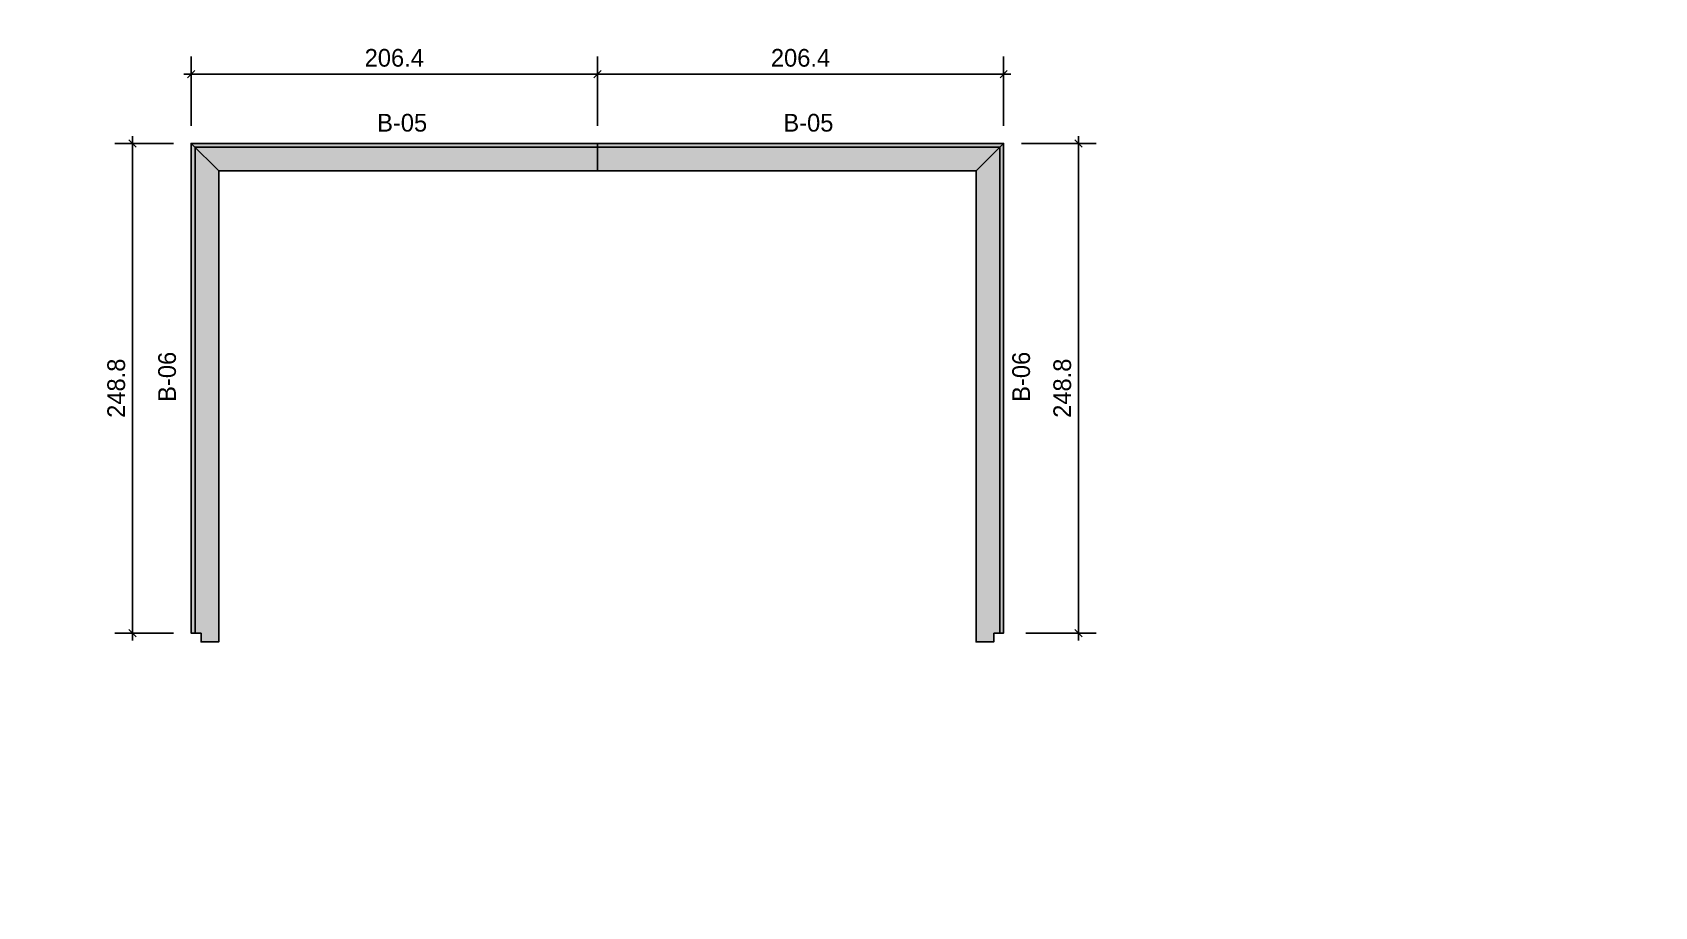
# Model space of a CAD drawing. Header units: millimetres. Extents: x 19442 to 19711, y 4351 to 4752.
# Drawn here: x 19473.34 to 19481.58, y 4518.39 to 4522.83 of the extents above; entities that cross this region are included whole.
import ezdxf

# ---------------------------------------------------------------- set-up
doc = ezdxf.new("R2010")
doc.units = ezdxf.units.MM
doc.set_wipeout_variables(frame=1)
for name, color, linetype in [('0 @ 0.5', 7, 'Continuous'), ('BOTAGUAS', 3, 'Continuous'), ('cotas', 1, 'Continuous'), ('cotas @ 500', 1, 'Continuous'), ('TEXTO @ 0.5', 2, 'Continuous')]:
    doc.layers.add(name, color=color, linetype=linetype)
doc.styles.add('century gothic', font='GOTHIC.TTF')
doc.styles.add('COTAS SMC', font='GOTHIC.TTF')
doc.dimstyles.new('ANOTATIVE 100 SMCONSTRUCCIONES', dxfattribs={"dimscale": 0, "dimtxt": 0.18, "dimasz": 0.15, "dimexe": 0.18, "dimexo": 0.09, "dimgap": 0.1, "dimtad": 1, "dimzin": 0, "dimdsep": 46, "dimtxsty": 'century gothic', "dimblk1": 'FLECHA1', "dimblk2": 'FLECHA1', "dimsah": 1, "dimcen": 0.18, "dimdle": 0.075, "dimclrd": 1, "dimclre": 1, "dimclrt": 2, "dimaunit": 1, "dimadec": 0, "dimazin": 0, "dimtfac": 0.75, "dimtix": 1, "dimtmove": 2, "dimatfit": 3, "dimfxl": 0.09, "dimtvp": 1.5, "dimtfill": 1, "dimtolj": 1, "dimtzin": 0, "dimarcsym": 0})
doc.dimstyles.new('ANOTATIVE CM SMCONSTRUCCIONES', dxfattribs={"dimscale": 0, "dimtxt": 0.18, "dimasz": 0.15, "dimexe": 0.18, "dimexo": 0.18, "dimgap": 0.07, "dimtad": 1, "dimdec": 1, "dimlfac": 100, "dimdsep": 46, "dimtxsty": 'century gothic', "dimblk1": 'FLECHA1', "dimblk2": 'FLECHA1', "dimsah": 1, "dimcen": 0.18, "dimdle": 0.075, "dimclrd": 1, "dimclre": 1, "dimclrt": 2, "dimaunit": 1, "dimadec": 0, "dimazin": 2, "dimtfac": 0.75, "dimtdec": 1, "dimtix": 1, "dimtmove": 2, "dimatfit": 3, "dimfxl": 0.09, "dimtvp": 1.5, "dimtfill": 1, "dimtolj": 1, "dimtzin": 0, "dimarcsym": 0})
doc.dimstyles.new('PIES SMCONSTRUCCIONES', dxfattribs={"dimscale": 0, "dimtxt": 0.18, "dimasz": 0.2, "dimexe": 0.18, "dimexo": 0, "dimgap": 0.1, "dimtad": 1, "dimdec": 0, "dimlfac": 39.370079, "dimzin": 0, "dimdsep": 46, "dimlunit": 4, "dimtxsty": 'COTAS SMC', "dimblk1": 'FLECHA1', "dimblk2": 'FLECHA1', "dimsah": 1, "dimcen": 0.2, "dimdle": 0.075, "dimclrd": 1, "dimclre": 1, "dimclrt": 2, "dimaunit": 1, "dimadec": 0, "dimazin": 0, "dimtfac": 0.75, "dimtdec": 0, "dimtix": 1, "dimtmove": 2, "dimatfit": 3, "dimfxl": 0.09, "dimtvp": 1.5, "dimtfill": 1, "dimtolj": 1, "dimtzin": 0, "dimarcsym": 0})

# ---------------------------------------------------------------- blocks, each defined once
blk = doc.blocks.new('FLECHA1')
at = {"color": 4}
blk.add_line((-0.246176, -0.248081), (0.248081, 0.25), dxfattribs=at)
at = {"color": 1}
blk.add_line((-1, 0), (0.496162, 0), dxfattribs=at)
blk = doc.blocks.new('*D418')
at = {"layer": 'cotas', "color": 1, "lineweight": -2, "transparency": 16777216}
for p, q in [((19614.326, 4625.8448), (19614.326, 4700.8448)), ((19570.9836, 4550.8448), (19524.326, 4550.8448)), ((19614.326, 4548.4298), (19614.326, 4550.8448)), ((19570.5339, 4548.4298), (19524.326, 4548.4298)), ((19614.326, 4473.4298), (19614.326, 4398.4298))]:
    blk.add_line(p, q, dxfattribs=at)
at = {"layer": 'Defpoints', "color": 0, "transparency": 16777216}
for p in [(19614.326, 4550.8448), (19615.9836, 4550.8448), (19615.5339, 4548.4298)]:
    blk.add_point(p, dxfattribs=at)
at = {"layer": 'cotas', "color": 1, "lineweight": -2, "transparency": 16777216, "xscale": 75, "yscale": 75, "zscale": 75}
for p, rotation in [((19614.326, 4550.8448), 270), ((19614.326, 4548.4298), 90)]:
    blk.add_blockref('FLECHA1', p, dxfattribs=dict(at, rotation=rotation))
at = {"layer": 'cotas', "color": 2, "transparency": 16777216, "insert": (19517.3376, 4549.6373), "char_height": 90, "attachment_point": 5, "rotation": 90, "style": 'century gothic', "bg_fill": 3, "box_fill_scale": 1.1, "bg_fill_color": 256, "bg_fill_true_color": 13158600, "bg_fill_transparency": 0}
blk.add_mtext('\\A1;2.42', dxfattribs=at)
blk = doc.blocks.new('*D473')
at = {"layer": 'cotas', "color": 1, "lineweight": -2, "transparency": 16777216}
for p, q in [((19620.0128, 4651.7533), (19620.0128, 4751.7533)), ((19620.4168, 4551.7533), (19530.0128, 4551.7533)), ((19620.0128, 4550.5333), (19620.0128, 4551.7533)), ((19620.4168, 4550.5333), (19530.0128, 4550.5333)), ((19620.0128, 4450.5333), (19620.0128, 4350.5333))]:
    blk.add_line(p, q, dxfattribs=at)
at = {"layer": 'Defpoints', "color": 0, "transparency": 16777216}
for p in [(19620.0128, 4551.7533), (19620.4168, 4551.7533), (19620.4168, 4550.5333)]:
    blk.add_point(p, dxfattribs=at)
at = {"layer": 'cotas', "color": 1, "lineweight": -2, "transparency": 16777216, "xscale": 100, "yscale": 100, "zscale": 100}
for p, rotation in [((19620.0128, 4551.7533), 270), ((19620.0128, 4550.5333), 90)]:
    blk.add_blockref('FLECHA1', p, dxfattribs=dict(at, rotation=rotation))
at = {"layer": 'cotas', "color": 2, "transparency": 16777216, "insert": (19523.8809, 4551.1433), "char_height": 90, "attachment_point": 5, "rotation": 90, "style": 'COTAS SMC', "bg_fill": 3, "box_fill_scale": 1.1, "bg_fill_color": 256, "bg_fill_true_color": 13158600, "bg_fill_transparency": 0}
blk.add_mtext("\\A1;4'", dxfattribs=at)
blk = doc.blocks.new('B06')
blk.add_wipeout([(19478.2746, 4522.2709), (19478.1346, 4522.1309), (19476.2108, 4522.1309), (19476.2108, 4522.2709)]).dxf.layer = 'BOTAGUAS'
at = {"layer": 'BOTAGUAS'}
h = blk.add_hatch(dxfattribs=at)
h.set_pattern_fill('MADERA_03', color=250, scale=0.2, pattern_type=2)
h.set_pattern_definition([(0, (27.61118, 0.44035), (0, 0.2), [0.04, -0.16]), (8.9726, (27.613184, 0.332352), (1.200000005876, 0.199999525118), [0.0384708, -3.8086058]), (5.7105, (27.611184, 0.344352), (1.800000034755, 0.19999710144), [0.0401996, -1.9697752]), (344.5779, (27.6111844, 0.4043515), (2.1999999038893, -0.5999974677634), [0.0601664, -5.9564754]), (353.6599, (27.615184, 0.470352), (0.200000063208, 4.086e-07), [0.0362216, -1.7748552]), (345.0686, (27.621184, 0.356352), (0.799999998317, -0.199999673879), [0.0310484, -3.0737864]), (348.6901, (27.551184, 0.47235), (0.2000000583, 7.413e-08), [0.0815844, -0.9382194]), (5.7105, (27.613184, 0.314352), (1.800000034755, 0.19999710144), [0.0200998, -1.989875]), (0, (27.61118, 0.39835), (0, 0.2), [0.02, -0.18]), (0, (27.57118, 0.42235), (0, 0.2), [0.06, -0.14]), (11.3099, (27.611184, 0.45235), (0.79999995433, 0.19999948721), [0.020396, -0.9994078]), (2.7263, (27.591184, 0.3783515), (4.0000000589947, 0.1999992035454), [0.0420476, -4.1627116]), (352.4054, (27.601184, 0.372352), (1.599999971597, -0.19999873671), [0.0302654, -2.9962834]), (0, (27.59118, 0.29635), (0, 0.2), [0.04, -0.16]), (358.8309, (27.5711844, 0.2863515), (0.2000000366479, 1.5360345e-07), [0.0980204, -9.70402]), (0, (27.57118, 0.43635), (0, 0.2), [0.02, -0.18]), (0, (27.59118, 0.45235), (0, 0.2), [0.02, -0.18]), (0, (27.50118, 0.47035), (0, 0.2), [0.03, -0.17]), (350.5377, (27.555184, 0.48035), (0.200000015444, 7.752e-08), [0.0608276, -1.1557248]), (0, (27.49118, 0.48035), (0, 0.2), [0.04, -0.16]), (0, (27.46918, 0.30035), (0, 0.2), [0.022, -0.178]), (0, (27.57118, 0.31035), (0, 0.2), [0.02, -0.18]), (0, (27.46918, 0.31635), (0, 0.2), [0.042, -0.158]), (5.4403, (27.571184, 0.3283515), (1.9999999402303, 0.199998956714), [0.04219, -4.1768144]), (0, (27.57318, 0.34435), (0, 0.2), [0.038, -0.162]), (0, (27.46918, 0.34835), (0, 0.2), [0.022, -0.178]), (358.8309, (27.4931844, 0.3803515), (0.2000000366479, 1.5360345e-07), [0.0980204, -9.70402]), (0, (27.51118, 0.39835), (0, 0.2), [0.02, -0.18]), (0, (27.49118, 0.40435), (0, 0.2), [0.02, -0.18]), (0, (27.57118, 0.40435), (0, 0.2), [0.04, -0.16]), (0, (27.53118, 0.40835), (0, 0.2), [0.02, -0.18]), (0, (27.49118, 0.43235), (0, 0.2), [0.04, -0.16]), (19.6538, (27.545184, 0.348352), (2.200000050424, 0.79999891494), [0.0297322, -2.9434812]), (11.3099, (27.511184, 0.40435), (0.79999995433, 0.19999948721), [0.020396, -0.9994078]), (11.3099, (27.591184, 0.39435), (0.79999995433, 0.19999948721), [0.020396, -0.9994078]), (5.7105, (27.531184, 0.470352), (1.800000034755, 0.19999710144), [0.0200998, -1.989875]), (349.6952, (27.469184, 0.484352), (1.199999995396, -0.19999893933), [0.0223606, -2.213707]), (348.6901, (27.491184, 0.30035), (0.2000000583, 7.413e-08), [0.020396, -0.9994078]), (90, (27.51118, 0.29635), (-0.2, 1e-17), [0, -0.2]), (346.6076, (27.469184, 0.4083515), (3.400000044994, -0.7999939065965), [0.043174, -4.2742308]), (11.3099, (27.591184, 0.43635), (0.79999995433, 0.19999948721), [0.020396, -0.9994078]), (10.3048, (27.591184, 0.310352), (0.999999957606, 0.199999208868), [0.0223606, -2.213707]), (348.6901, (27.531184, 0.39835), (0.2000000583, 7.413e-08), [0.020396, -0.9994078]), (348.6901, (27.551184, 0.40835), (0.2000000583, 7.413e-08), [0.020396, -0.9994078]), (341.5651, (27.469184, 0.38835), (0.19999995825, 2.3367e-07), [0.0252982, -0.6071572]), (345.9638, (27.491184, 0.45635), (0.19999992115, 2.4875e-07), [0.0824622, -0.7421588]), (343.3008, (27.531184, 0.470352), (1.399999991533, -0.39999874641), [0.0626418, -2.025419]), (0, (27.53118, 0.48035), (0, 0.2), [0.024, -0.176]), (345.9638, (27.511184, 0.31635), (0.19999992115, 2.4875e-07), [0.0824622, -0.7421588]), (345.9638, (27.491184, 0.33035), (0.19999992115, 2.4875e-07), [0.0824622, -0.7421588]), (345.9638, (27.491184, 0.34835), (0.19999992115, 2.4875e-07), [0.0824622, -0.7421588]), (349.6952, (27.469184, 0.436352), (1.199999995396, -0.19999893933), [0.0223606, -2.213707]), (345.9638, (27.531184, 0.43235), (0.19999992115, 2.4875e-07), [0.041231, -0.78339]), (349.6952, (27.469184, 0.372352), (1.199999995396, -0.19999893933), [0.0223606, -2.213707]), (357.6141, (27.573184, 0.3583515), (0.199999989185, 2.452822e-07), [0.0480416, -4.756123]), (349.6952, (27.551184, 0.394352), (1.199999995396, -0.19999893933), [0.0223606, -2.213707]), (12.5288, (27.573184, 0.390352), (0.800000095695, 0.199999860747), [0.018439, -1.8254698]), (349.5626, (27.4691844, 0.3623515), (2.199999936494, -0.3999970687047), [0.0772788, -7.650591]), (351.8699, (27.545184, 0.348352), (0.199999892184, -4.835e-08), [0.0282842, -1.3859292]), (4.7636, (27.491184, 0.368352), (2.199999989955, 0.199998289923), [0.0481664, -2.3601524]), (0, (27.53918, 0.37235), (0, 0.2), [0.062, -0.138]), (344.7449, (27.469184, 0.462352), (0.799999942428, -0.199999664289), [0.0228036, -2.2575472]), (350.5377, (27.511184, 0.29635), (0.200000015444, 7.752e-08), [0.0608276, -1.1557248]), (340.0169, (27.469184, 0.338352), (0.599999976081, -0.19999986488), [0.0234094, -2.3175304]), (0, (27.63118, 0.45635), (0, 0.2), [0.01, -0.19]), (0, (27.63118, 0.36835), (0, 0.2), [0.02, -0.18]), (11.3099, (27.631184, 0.29635), (0.79999995433, 0.19999948721), [0.020396, -0.9994078]), (0, (27.63318, 0.31635), (0, 0.2), [0.036, -0.164]), (343.3008, (27.631184, 0.422352), (1.399999991533, -0.39999874641), [0.0208806, -2.0671802]), (348.0207, (27.6331844, 0.3803515), (3.7999999222511, -0.8002195416064), [0.0368014, -6.7101288]), (90, (27.63118, 0.29635), (-0.2, 1e-17), [0, -0.2]), (0, (27.65118, 0.30035), (0, 0.2), [0.018, -0.182]), (0, (27.65118, 0.33835), (0, 0.2), [0.018, -0.182]), (0, (27.65118, 0.34835), (0, 0.2), [0.018, -0.182]), (336.0376, (27.651184, 0.416352), (1.400000005486, -0.599997330343), [0.0196978, -1.9500724]), (348.5163, (27.6511844, 0.4403515), (0.99999999677376, -0.2000310941214), [0.0183676, -13.043105]), (341.5651, (27.651184, 0.36835), (0.19999995825, 2.3367e-07), [0.0189736, -0.6134816]), (347.4712, (27.651184, 0.466352), (1.000000064082, -0.19999992061), [0.018439, -1.8254698])])
h.paths.add_polyline_path([(19478.2746, 4522.2709), (19478.1346, 4522.1309), (19476.2108, 4522.1309), (19476.2108, 4522.2709)])
blk.add_line((19478.2546, 4522.2509), (19476.2108, 4522.2509), dxfattribs=at)
blk.add_lwpolyline([(19478.2746, 4522.2709), (19478.1346, 4522.1309), (19476.2108, 4522.1309), (19476.2108, 4522.2709)], close=True, dxfattribs=at)
blk = doc.blocks.new('B07')
blk.add_wipeout([(19478.2246, 4519.7825), (19478.2746, 4519.7825), (19478.2746, 4522.2709), (19478.1346, 4522.1309), (19478.1346, 4519.7375), (19478.2246, 4519.7375)]).dxf.layer = 'BOTAGUAS'
at = {"layer": 'BOTAGUAS'}
h = blk.add_hatch(dxfattribs=at)
h.set_pattern_fill('MADERA_03', color=250, scale=0.2, angle=90, pattern_type=2)
h.set_pattern_definition([(90, (-0.156, 0.142), (-0.2, 1e-17), [0.04, -0.16]), (98.9726, (-0.048, 0.144), (-0.199999525118, 1.200000005876), [0.0384708, -3.8086058]), (95.7105, (-0.06, 0.142), (-0.19999710144, 1.800000034755), [0.0401996, -1.9697752]), (74.5779, (-0.12, 0.142), (0.5999974677634, 2.1999999038893), [0.0601664, -5.9564754]), (83.6599, (-0.186, 0.146), (-4.086e-07, 0.200000063208), [0.0362216, -1.7748552]), (75.0686, (-0.072, 0.152), (0.199999673879, 0.799999998317), [0.0310484, -3.0737864]), (78.6901, (-0.188, 0.082), (-7.413e-08, 0.2000000583), [0.0815844, -0.9382194]), (95.7105, (-0.03, 0.144), (-0.19999710144, 1.800000034755), [0.0200998, -1.989875]), (90, (-0.114, 0.142), (-0.2, 1e-17), [0.02, -0.18]), (90, (-0.138, 0.102), (-0.2, 1e-17), [0.06, -0.14]), (101.3099, (-0.168, 0.142), (-0.19999948721, 0.79999995433), [0.020396, -0.9994078]), (92.7263, (-0.094, 0.122), (-0.1999992035454, 4.0000000589947), [0.0420476, -4.1627116]), (82.4054, (-0.088, 0.132), (0.19999873671, 1.599999971597), [0.0302654, -2.9962834]), (90, (-0.012, 0.122), (-0.2, 1e-17), [0.04, -0.16]), (88.8309, (-0.002, 0.102), (-1.5360345e-07, 0.2000000366479), [0.0980204, -9.70402]), (90, (-0.152, 0.102), (-0.2, 1e-17), [0.02, -0.18]), (90, (-0.168, 0.122), (-0.2, 1e-17), [0.02, -0.18]), (90, (-0.186, 0.032), (-0.2, 1e-17), [0.03, -0.17]), (80.5377, (-0.196, 0.086), (-7.752e-08, 0.200000015444), [0.0608276, -1.1557248]), (90, (-0.196, 0.022), (-0.2, 1e-17), [0.04, -0.16]), (90, (-0.016, 1e-18), (-0.2, 1e-17), [0.022, -0.178]), (90, (-0.026, 0.102), (-0.2, 1e-17), [0.02, -0.18]), (90, (-0.032, 2e-18), (-0.2, 1e-17), [0.042, -0.158]), (95.4403, (-0.044, 0.102), (-0.199998956714, 1.9999999402303), [0.04219, -4.1768144]), (90, (-0.06, 0.104), (-0.2, 1e-17), [0.038, -0.162]), (90, (-0.064, 4e-18), (-0.2, 1e-17), [0.022, -0.178]), (88.8309, (-0.096, 0.024), (-1.5360345e-07, 0.2000000366479), [0.0980204, -9.70402]), (90, (-0.114, 0.042), (-0.2, 1e-17), [0.02, -0.18]), (90, (-0.12, 0.022), (-0.2, 1e-17), [0.02, -0.18]), (90, (-0.12, 0.102), (-0.2, 1e-17), [0.04, -0.16]), (90, (-0.124, 0.062), (-0.2, 1e-17), [0.02, -0.18]), (90, (-0.148, 0.022), (-0.2, 1e-17), [0.04, -0.16]), (109.6538, (-0.064, 0.076), (-0.79999891494, 2.200000050424), [0.0297322, -2.9434812]), (101.3099, (-0.12, 0.042), (-0.19999948721, 0.79999995433), [0.020396, -0.9994078]), (101.3099, (-0.11, 0.122), (-0.19999948721, 0.79999995433), [0.020396, -0.9994078]), (95.7105, (-0.186, 0.062), (-0.19999710144, 1.800000034755), [0.0200998, -1.989875]), (79.6952, (-0.2, 1e-17), (0.19999893933, 1.199999995396), [0.0223606, -2.213707]), (78.6901, (-0.016, 0.022), (-7.413e-08, 0.2000000583), [0.020396, -0.9994078]), (180, (-0.012, 0.042), (-2e-17, -0.2), [0, -0.2]), (76.6076, (-0.124, 8e-18), (0.7999939065965, 3.400000044994), [0.043174, -4.2742308]), (101.3099, (-0.152, 0.122), (-0.19999948721, 0.79999995433), [0.020396, -0.9994078]), (100.3048, (-0.026, 0.122), (-0.199999208868, 0.999999957606), [0.0223606, -2.213707]), (78.6901, (-0.114, 0.062), (-7.413e-08, 0.2000000583), [0.020396, -0.9994078]), (78.6901, (-0.124, 0.082), (-7.413e-08, 0.2000000583), [0.020396, -0.9994078]), (71.5651, (-0.104, 6e-18), (-2.3367e-07, 0.19999995825), [0.0252982, -0.6071572]), (75.9638, (-0.172, 0.022), (-2.4875e-07, 0.19999992115), [0.0824622, -0.7421588]), (73.3008, (-0.186, 0.062), (0.39999874641, 1.399999991533), [0.0626418, -2.025419]), (90, (-0.196, 0.062), (-0.2, 1e-17), [0.024, -0.176]), (75.9638, (-0.032, 0.042), (-2.4875e-07, 0.19999992115), [0.0824622, -0.7421588]), (75.9638, (-0.046, 0.022), (-2.4875e-07, 0.19999992115), [0.0824622, -0.7421588]), (75.9638, (-0.064, 0.022), (-2.4875e-07, 0.19999992115), [0.0824622, -0.7421588]), (79.6952, (-0.152, 9e-18), (0.19999893933, 1.199999995396), [0.0223606, -2.213707]), (75.9638, (-0.148, 0.062), (-2.4875e-07, 0.19999992115), [0.041231, -0.78339]), (79.6952, (-0.088, 5e-18), (0.19999893933, 1.199999995396), [0.0223606, -2.213707]), (87.6141, (-0.074, 0.104), (-2.452822e-07, 0.199999989185), [0.0480416, -4.756123]), (79.6952, (-0.11, 0.082), (0.19999893933, 1.199999995396), [0.0223606, -2.213707]), (102.5288, (-0.106, 0.104), (-0.199999860747, 0.800000095695), [0.018439, -1.8254698]), (79.5626, (-0.078, 5e-18), (0.3999970687047, 2.199999936494), [0.0772788, -7.650591]), (81.8699, (-0.064, 0.076), (4.835e-08, 0.199999892184), [0.0282842, -1.3859292]), (94.7636, (-0.084, 0.022), (-0.199998289923, 2.199999989955), [0.0481664, -2.3601524]), (90, (-0.088, 0.07), (-0.2, 1e-17), [0.062, -0.138]), (74.7449, (-0.178, 1e-17), (0.199999664289, 0.799999942428), [0.0228036, -2.2575472]), (80.5377, (-0.012, 0.042), (-7.752e-08, 0.200000015444), [0.0608276, -1.1557248]), (70.0169, (-0.054, 3e-18), (0.19999986488, 0.599999976081), [0.0234094, -2.3175304]), (90, (-0.172, 0.162), (-0.2, 1e-17), [0.01, -0.19]), (90, (-0.084, 0.162), (-0.2, 1e-17), [0.02, -0.18]), (101.3099, (-0.012, 0.162), (-0.19999948721, 0.79999995433), [0.020396, -0.9994078]), (90, (-0.032, 0.164), (-0.2, 1e-17), [0.036, -0.164]), (73.3008, (-0.138, 0.162), (0.39999874641, 1.399999991533), [0.0208806, -2.0671802]), (78.0207, (-0.096, 0.164), (0.8002195416064, 3.7999999222511), [0.0368014, -6.7101288]), (180, (-0.012, 0.162), (-2e-17, -0.2), [0, -0.2]), (90, (-0.016, 0.182), (-0.2, 1e-17), [0.018, -0.182]), (90, (-0.054, 0.182), (-0.2, 1e-17), [0.018, -0.182]), (90, (-0.064, 0.182), (-0.2, 1e-17), [0.018, -0.182]), (66.0376, (-0.132, 0.182), (0.599997330343, 1.400000005486), [0.0196978, -1.9500724]), (78.5163, (-0.156, 0.182), (0.2000310941214, 0.99999999677376), [0.0183676, -13.043105]), (71.5651, (-0.084, 0.182), (-2.3367e-07, 0.19999995825), [0.0189736, -0.6134816]), (77.4712, (-0.182, 0.182), (0.19999992061, 1.000000064082), [0.018439, -1.8254698])])
h.paths.add_polyline_path([(19478.2246, 4519.7825), (19478.2746, 4519.7825), (19478.2746, 4522.2709), (19478.1346, 4522.1309), (19478.1346, 4519.7375), (19478.2246, 4519.7375)])
blk.add_line((19478.2546, 4522.2509), (19478.2546, 4519.7825), dxfattribs=at)
blk.add_lwpolyline([(19478.2246, 4519.7825), (19478.2746, 4519.7825), (19478.2746, 4522.2709), (19478.1346, 4522.1309), (19478.1346, 4519.7375), (19478.2246, 4519.7375)], close=True, dxfattribs=at)
blk = doc.blocks.new('*D87')
at = {"color": 1, "lineweight": -2, "transparency": 16777216}
for p, q in [((19474.0571, 4522.2709), (19473.7591, 4522.2709)), ((19473.8491, 4519.8575), (19473.8491, 4522.1959)), ((19474.0571, 4519.7825), (19473.7591, 4519.7825))]:
    blk.add_line(p, q, dxfattribs=at)
at = {"layer": 'Defpoints', "color": 0, "transparency": 16777216}
for p in [(19473.8491, 4522.2709), (19474.1471, 4522.2709), (19474.1471, 4519.7825)]:
    blk.add_point(p, dxfattribs=at)
at = {"color": 1, "lineweight": -2, "transparency": 16777216, "xscale": 0.075, "yscale": 0.075, "zscale": 0.075}
for p, rotation in [((19473.8491, 4522.2709), 90), ((19473.8491, 4519.7825), 270)]:
    blk.add_blockref('FLECHA1', p, dxfattribs=dict(at, rotation=rotation))
at = {"color": 2, "transparency": 16777216, "insert": (19473.7669, 4521.0267), "char_height": 0.09, "attachment_point": 5, "rotation": 90, "style": 'century gothic', "bg_fill": 3, "box_fill_scale": 1.1, "bg_fill_color": 256, "bg_fill_true_color": 13158600, "bg_fill_transparency": 0}
blk.add_mtext('\\A1;248.8', dxfattribs=at)
blk = doc.blocks.new('*D88')
at = {"color": 1, "lineweight": -2, "transparency": 16777216}
for p, q in [((19474.1471, 4522.3609), (19474.1471, 4522.713)), ((19476.2108, 4522.3609), (19476.2108, 4522.713)), ((19474.2221, 4522.623), (19476.1358, 4522.623))]:
    blk.add_line(p, q, dxfattribs=at)
at = {"layer": 'Defpoints', "color": 0, "transparency": 16777216}
for p in [(19476.2108, 4522.623), (19474.1471, 4522.2709), (19476.2108, 4522.2709)]:
    blk.add_point(p, dxfattribs=at)
at = {"color": 1, "lineweight": -2, "transparency": 16777216, "xscale": 0.075, "yscale": 0.075, "zscale": 0.075, "rotation": 180}
blk.add_blockref('FLECHA1', (19474.1471, 4522.623), dxfattribs=at)
at = {"color": 1, "lineweight": -2, "transparency": 16777216, "xscale": 0.075, "yscale": 0.075, "zscale": 0.075}
blk.add_blockref('FLECHA1', (19476.2108, 4522.623), dxfattribs=at)
at = {"color": 2, "transparency": 16777216, "insert": (19475.179, 4522.7053), "char_height": 0.09, "attachment_point": 5, "style": 'century gothic', "bg_fill": 3, "box_fill_scale": 1.1, "bg_fill_color": 256, "bg_fill_true_color": 13158600, "bg_fill_transparency": 0}
blk.add_mtext('\\A1;206.4', dxfattribs=at)
blk = doc.blocks.new('*D89')
at = {"color": 1, "lineweight": -2, "transparency": 16777216}
for p, q in [((19476.2108, 4522.3609), (19476.2108, 4522.713)), ((19478.2746, 4522.3609), (19478.2746, 4522.713)), ((19476.2858, 4522.623), (19478.1996, 4522.623))]:
    blk.add_line(p, q, dxfattribs=at)
at = {"layer": 'Defpoints', "color": 0, "transparency": 16777216}
for p in [(19478.2746, 4522.623), (19476.2108, 4522.2709), (19478.2746, 4522.2709)]:
    blk.add_point(p, dxfattribs=at)
at = {"color": 1, "lineweight": -2, "transparency": 16777216, "xscale": 0.075, "yscale": 0.075, "zscale": 0.075, "rotation": 180}
blk.add_blockref('FLECHA1', (19476.2108, 4522.623), dxfattribs=at)
at = {"color": 1, "lineweight": -2, "transparency": 16777216, "xscale": 0.075, "yscale": 0.075, "zscale": 0.075}
blk.add_blockref('FLECHA1', (19478.2746, 4522.623), dxfattribs=at)
at = {"color": 2, "transparency": 16777216, "insert": (19477.2427, 4522.7053), "char_height": 0.09, "attachment_point": 5, "style": 'century gothic', "bg_fill": 3, "box_fill_scale": 1.1, "bg_fill_color": 256, "bg_fill_true_color": 13158600, "bg_fill_transparency": 0}
blk.add_mtext('\\A1;206.4', dxfattribs=at)
blk = doc.blocks.new('*D90')
at = {"color": 1, "lineweight": -2, "transparency": 16777216}
for p, q in [((19478.3646, 4522.2709), (19478.7452, 4522.2709)), ((19478.6552, 4522.1959), (19478.6552, 4519.8575)), ((19478.387, 4519.7825), (19478.7452, 4519.7825))]:
    blk.add_line(p, q, dxfattribs=at)
at = {"layer": 'Defpoints', "color": 0, "transparency": 16777216}
for p in [(19478.2746, 4522.2709), (19478.297, 4519.7825), (19478.6552, 4519.7825)]:
    blk.add_point(p, dxfattribs=at)
at = {"color": 1, "lineweight": -2, "transparency": 16777216, "xscale": 0.075, "yscale": 0.075, "zscale": 0.075}
for p, rotation in [((19478.6552, 4522.2709), 90), ((19478.6552, 4519.7825), 270)]:
    blk.add_blockref('FLECHA1', p, dxfattribs=dict(at, rotation=rotation))
at = {"color": 2, "transparency": 16777216, "insert": (19478.5729, 4521.0267), "char_height": 0.09, "attachment_point": 5, "rotation": 90, "style": 'century gothic', "bg_fill": 3, "box_fill_scale": 1.1, "bg_fill_color": 256, "bg_fill_true_color": 13158600, "bg_fill_transparency": 0}
blk.add_mtext('\\A1;248.8', dxfattribs=at)
blk = doc.blocks.new('*U664')
at = {"layer": 'cotas @ 500'}
dim = blk.add_linear_dim(base=(19614.3260382735, 4550.8448237801), p1=(19615.5338597089, 4548.4298237801), p2=(19615.9836080801, 4550.8448237801), angle=90, dimstyle='ANOTATIVE 100 SMCONSTRUCCIONES', override={"dimscale": 500, "dimtix": 1, "dimtofl": 1, "dimtmove": 1, "dimatfit": 1}, dxfattribs=at)
dim.commit()
dim.dimension.update_dxf_attribs({"geometry": '*D418', "text_midpoint": (19517.3375950376, 4549.6373237801)})
blk = doc.blocks.new('*U666')
at = {"layer": 'cotas @ 500'}
dim = blk.add_linear_dim(base=(19620.0128, 4551.7533), p1=(19620.4168, 4550.5333), p2=(19620.4168, 4551.7533), angle=90, dimstyle='PIES SMCONSTRUCCIONES', override={"dimscale": 500, "dimtix": 1, "dimtofl": 1, "dimtmove": 2, "dimatfit": 3}, dxfattribs=at)
dim.commit()
dim.dimension.update_dxf_attribs({"geometry": '*D473', "text_midpoint": (19523.8809, 4551.1433)})

msp = doc.modelspace()

# ---------------------------------------------------------------- block references
at = {"layer": 'cotas'}
msp.add_blockref('*U664', (0, 0), dxfattribs=at)

# ---------------------------------------------------------------- next in the draw order: block references
msp.add_blockref('*U666', (0, 0), dxfattribs=at)

# ---------------------------------------------------------------- next in the draw order: block references
msp.add_blockref('B06', (0, 0))

# ---------------------------------------------------------------- next in the draw order: texts
at = {"layer": 'TEXTO @ 0.5', "color": 2, "char_height": 0.09, "attachment_point": 1, "style": 'century gothic'}
for insert, width in [((19475.0918, 4522.4209), 0.247849), ((19477.1556, 4522.4209), 0.238534)]:
    msp.add_mtext('B-05', dxfattribs=dict(at, insert=insert, width=width))
at = {"layer": 'TEXTO @ 0.5', "color": 2, "char_height": 0.09, "width": 0.238534, "attachment_point": 1, "rotation": 90, "style": 'century gothic'}
for insert in [(19473.9797, 4520.9576), (19478.3185, 4520.9576)]:
    msp.add_mtext('B-06', dxfattribs=dict(at, insert=insert))

# ---------------------------------------------------------------- next in the draw order: block references
at = {"xscale": -1}
msp.add_blockref('B06', (38952.4217, 0), dxfattribs=at)
msp.add_blockref('B07', (0, 0))

# ---------------------------------------------------------------- next in the draw order: block references
msp.add_blockref('B07', (38952.4217, 0), dxfattribs=at)

# ---------------------------------------------------------------- next in the draw order: dimensions: what is measured, and where the dimension line sits
at = {"layer": '0 @ 0.5'}
dim = msp.add_linear_dim(base=(19473.8491, 4522.2709), p1=(19474.1471, 4519.7825), p2=(19474.1471, 4522.2709), angle=90, dimstyle='ANOTATIVE CM SMCONSTRUCCIONES', override={"dimscale": 0.5, "dimtix": 1, "dimtofl": 1, "dimtmove": 2, "dimatfit": 3}, dxfattribs=at)
dim.commit()
dim.dimension.update_dxf_attribs({"geometry": '*D87', "text_midpoint": (19473.7669, 4521.0267)})

# ---------------------------------------------------------------- next in the draw order: dimensions: what is measured, and where the dimension line sits
dim = msp.add_linear_dim(base=(19476.2108, 4522.623), p1=(19474.1471, 4522.2709), p2=(19476.2108, 4522.2709), dimstyle='ANOTATIVE CM SMCONSTRUCCIONES', override={"dimscale": 0.5, "dimtix": 1, "dimtofl": 1, "dimtmove": 2, "dimatfit": 3}, dxfattribs=at)
dim.commit()
dim.dimension.update_dxf_attribs({"geometry": '*D88', "text_midpoint": (19475.179, 4522.7053)})

# ---------------------------------------------------------------- next in the draw order: dimensions: what is measured, and where the dimension line sits
dim = msp.add_linear_dim(base=(19478.2746, 4522.623), p1=(19476.2108, 4522.2709), p2=(19478.2746, 4522.2709), dimstyle='ANOTATIVE CM SMCONSTRUCCIONES', override={"dimscale": 0.5, "dimtix": 1, "dimtofl": 1, "dimtmove": 2, "dimatfit": 3}, dxfattribs=at)
dim.commit()
dim.dimension.update_dxf_attribs({"geometry": '*D89', "text_midpoint": (19477.2427, 4522.7053)})

# ---------------------------------------------------------------- next in the draw order: dimensions: what is measured, and where the dimension line sits
dim = msp.add_linear_dim(base=(19478.6552, 4519.7825), p1=(19478.2746, 4522.2709), p2=(19478.297, 4519.7825), angle=90, dimstyle='ANOTATIVE CM SMCONSTRUCCIONES', override={"dimscale": 0.5, "dimtix": 1, "dimtofl": 1, "dimtmove": 2, "dimatfit": 3}, dxfattribs=at)
dim.commit()
dim.dimension.update_dxf_attribs({"geometry": '*D90', "text_midpoint": (19478.5729, 4521.0267)})

doc.saveas('drawing.dxf')
